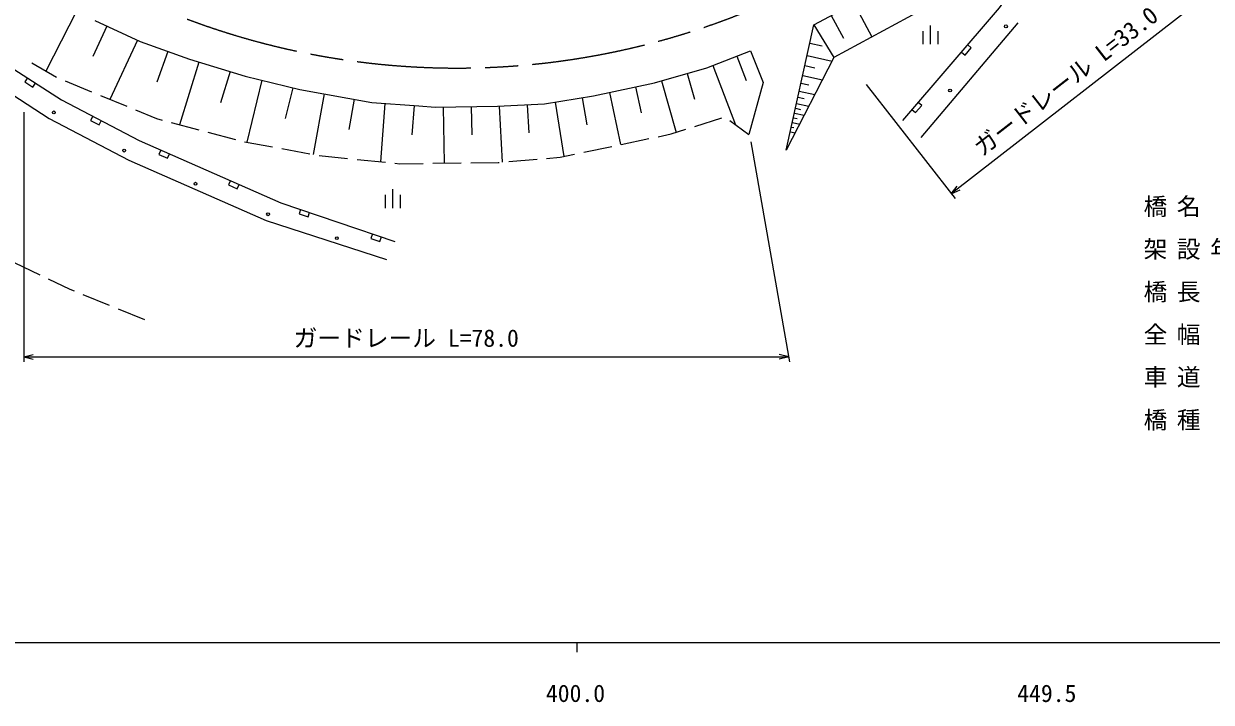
# Model space of a CAD drawing. Units: millimetres, scale not verified. Extents: x 40000 to 680000, y 20000 to 380000.
# Drawn here: x 409715 to 534822, y 198715 to 270237 of the extents above; entities that cross this region are included whole.
import ezdxf
from ezdxf.enums import TextEntityAlignment as Align

# ---------------------------------------------------------------- set-up
doc = ezdxf.new("R2010")
doc.units = ezdxf.units.MM
doc.header["$LTSCALE"] = 1000
doc.linetypes.add('CHAIN', pattern=[18.5, 12, -1.5, 3.5, -1.5])
for name, color, linetype, lineweight in [('M-BGD', 7, 'Continuous', 13), ('M-BMK', 2, 'CHAIN', 13), ('M-STR-HTXT', 7, 'Continuous', 13), ('M-TTL-BAND', 7, 'Continuous', 25)]:
    doc.layers.add(name, color=color, linetype=linetype, lineweight=lineweight)
doc.styles.add('ＭＳ ゴシック', font='')
doc.styles.get('ＭＳ ゴシック').set_extended_font_data('MS Gothic')

msp = doc.modelspace()

# ---------------------------------------------------------------- linework, layer by layer
at = {"layer": 'M-BGD'}
for p, q in [((380945, 280773), (412382, 260244)), ((492957, 270136), (498400, 273044)), ((507131, 273218), (495064, 266675)), ((415287, 271561), (412054, 265252)), ((497179, 272392), (499072, 268848)), ((417216, 270572), (421990, 268367)), ((494782, 271111), (496063, 268714)), ((504255, 258253), (514486, 270344)), ((418466, 269995), (416980, 266777)), ((490049, 256906), (492957, 270136)), ((492957, 270136), (495064, 266675)), ((504455, 268067), (504455, 269467)), ((505255, 268067), (505255, 270067)), ((506055, 268067), (506055, 269467)), ((421684, 268508), (418800, 262265)), ((421990, 268367), (427175, 266501)), ((492528, 268188), (493843, 267899)), ((509540, 267689), (509161, 268015)), ((424908, 267317), (423744, 264082)), ((427175, 266501), (433031, 264705)), ((481668, 265590), (486288, 267367)), ((484852, 266815), (485832, 264266)), ((486288, 267367), (487629, 264056)), ((495064, 266675), (490049, 256906)), ((492239, 266873), (494869, 266295)), ((508509, 267257), (508888, 266930)), ((508888, 266930), (509540, 267689)), ((410578, 266114), (413168, 264601)), ((428159, 266199), (426132, 259593)), ((476179, 264012), (481668, 265590)), ((482302, 265834), (484708, 259581)), ((492011, 265832), (493051, 265604)), ((410104, 264524), (409833, 264103)), ((409833, 264103), (410674, 263562)), ((410674, 263562), (410944, 263982)), ((414090, 264213), (416862, 263067)), ((431462, 265186), (430449, 261883)), ((433031, 264705), (438798, 263316)), ((434795, 264280), (433224, 257757)), ((469745, 262631), (476179, 264012)), ((476893, 264218), (478453, 258789)), ((479607, 264998), (480387, 262284)), ((487629, 264056), (486104, 258546)), ((491782, 264792), (493863, 264335)), ((438056, 263494), (437271, 260233)), ((438798, 263316), (446370, 261949)), ((441349, 262855), (440195, 256468)), ((471414, 262989), (472593, 257498)), ((474159, 263579), (474749, 260833)), ((491420, 263146), (493067, 262784)), ((491601, 263969), (492424, 263788)), ((417786, 262685), (420558, 261538)), ((444542, 262279), (443966, 259085)), ((446370, 261949), (451330, 261593)), ((447754, 261843), (447285, 255692)), ((450830, 261609), (450595, 258533)), ((451330, 261593), (453042, 261440)), ((453042, 261440), (459633, 261537)), ((456863, 261496), (456906, 258541)), ((459633, 261537), (464576, 261795)), ((459817, 261546), (460125, 255654)), ((462764, 261700), (462918, 258754)), ((464576, 261795), (469745, 262631)), ((465697, 261977), (466624, 256244)), ((468563, 262440), (469027, 259574)), ((491134, 261843), (492437, 261557)), ((491277, 262494), (491928, 262351)), ((503672, 260865), (504324, 261623)), ((504324, 261623), (503944, 261949)), ((412382, 260244), (420769, 255873)), ((416997, 260479), (416764, 260036)), ((421483, 261156), (423692, 260243)), ((423692, 260243), (424281, 260086)), ((453908, 261453), (453994, 255543)), ((480404, 259413), (483261, 260328)), ((490800, 260324), (491187, 260239)), ((490907, 260812), (491938, 260586)), ((491021, 261328), (491536, 261214)), ((503292, 261191), (503672, 260865)), ((416764, 260036), (417649, 259571)), ((417649, 259571), (417882, 260014)), ((425247, 259828), (428146, 259056)), ((477913, 258616), (479452, 259109)), ((484113, 260021), (486104, 258546)), ((490585, 259347), (490843, 259291)), ((490693, 259836), (491466, 259666)), ((429112, 258799), (432011, 258027)), ((432985, 257802), (435935, 257256)), ((472644, 257509), (475580, 258126)), ((476558, 258332), (477913, 258616)), ((490478, 258859), (490993, 258746)), ((424156, 256917), (423955, 256459)), ((424871, 256058), (425072, 256516)), ((436918, 257074), (439868, 256528)), ((466211, 256157), (467751, 256480)), ((468729, 256686), (471665, 257303)), ((420769, 255873), (435262, 249485)), ((423955, 256459), (424871, 256058)), ((440852, 256350), (443836, 256045)), ((444831, 255943), (447815, 255638)), ((448810, 255537), (449352, 255481)), ((449352, 255481), (451807, 255514)), ((452807, 255527), (455807, 255566)), ((456807, 255580), (459687, 255618)), ((459687, 255618), (459806, 255627)), ((460803, 255710), (463793, 255957)), ((464789, 256039), (466211, 256157)), ((431484, 253708), (431283, 253250)), ((431283, 253250), (432199, 252849)), ((432199, 252849), (432400, 253307)), ((448616, 250805), (448616, 252805)), ((447816, 250805), (447816, 252205)), ((449416, 250805), (449416, 252205)), ((438878, 250670), (438717, 250197)), ((439663, 249874), (439825, 250347)), ((435262, 249485), (447920, 245396)), ((438717, 250197), (439663, 249874)), ((446450, 248089), (446289, 247615)), ((447235, 247293), (447397, 247766)), ((446289, 247615), (447235, 247293)), ((408691, 245080), (411397, 243785)), ((412299, 243353), (414555, 242274)), ((414555, 242274), (415018, 242085)), ((415943, 241708), (418721, 240575)), ((419647, 240197), (422425, 239064))]:
    msp.add_line(p, q, dxfattribs=at)
for points in [[(314928, 279924), (320261, 283851), (325329, 287041), (330511, 289430), (335345, 291138), (339888, 292229), (344540, 292847), (352428, 293210), (357634, 292824), (362105, 292133), (366430, 290970), (371524, 289003), (375983, 286898), (379812, 284354), (382065, 282585), (413678, 262221), (421876, 257916), (436814, 251373), (448809, 247284)], [(502314, 260054), (512516, 271915), (518804, 280703), (520169, 283469), (520993, 286038), (521241, 287922), (521435, 291273)]]:
    msp.add_lwpolyline(points, dxfattribs=at)
for centre in [(513193, 269963), (507305, 263203), (412877, 260894), (420292, 256859), (427816, 253370), (435449, 250153), (442697, 247641)]:
    msp.add_circle(centre, 150, dxfattribs=at)
at = {"layer": 'M-BMK'}
msp.add_arc((455375, 346461), 80895, 236.31595, 310.68144, dxfattribs=at)
at = {"layer": 'M-STR-HTXT'}
for p, q in [((533946, 272945), (507430, 252322)), ((498465, 263849), (507830, 251808)), ((409716, 260903), (409716, 234583)), ((486301, 257776), (490402, 234584)), ((507430, 252322), (508066, 253133)), ((507430, 252322), (508373, 252738)), ((409716, 235137), (410716, 235387)), ((490305, 235137), (489305, 235387)), ((409716, 235137), (490305, 235137)), ((409716, 235137), (410716, 234887)), ((490305, 235137), (489305, 234887))]:
    msp.add_line(p, q, dxfattribs=at)
at = {"layer": 'M-TTL-BAND'}
for p, q in [((40000, 205000), (579000, 205000)), ((468000, 205000), (468000, 204000))]:
    msp.add_line(p, q, dxfattribs=at)

# ---------------------------------------------------------------- texts
at = {"layer": 'M-STR-HTXT', "style": 'ＭＳ ゴシック'}
msp.add_text('ガードレール L=33.0', height=1833, rotation=37.875, dxfattribs=at).set_placement((520381, 263028), align=Align.BOTTOM_CENTER)
msp.add_text('ガードレール L=78.0', height=1833, dxfattribs=at).set_placement((450010, 235637), align=Align.BOTTOM_CENTER)
at = {"layer": 'M-STR-HTXT', "char_height": 1833, "attachment_point": 7, "style": 'ＭＳ ゴシック'}
for s, insert in [('\\T1.4;橋名', (527696, 249859)), ('\\T1.4;架設年月', (527696, 245359)), ('\\T1.4;橋長', (527696, 240859)), ('\\T1.4;全幅', (527696, 236359)), ('\\T1.4;車道', (527696, 231859)), ('\\T1.4;橋種', (527696, 227359))]:
    msp.add_mtext(s, dxfattribs=dict(at, insert=insert))
at = {"layer": 'M-TTL-BAND', "style": 'ＭＳ ゴシック'}
for s, p in [('400.0', (467844, 198195)), ('449.5', (517500, 198195))]:
    msp.add_text(s, height=1833, dxfattribs=at).set_placement(p, align=Align.BOTTOM_CENTER)

doc.saveas('drawing.dxf')
